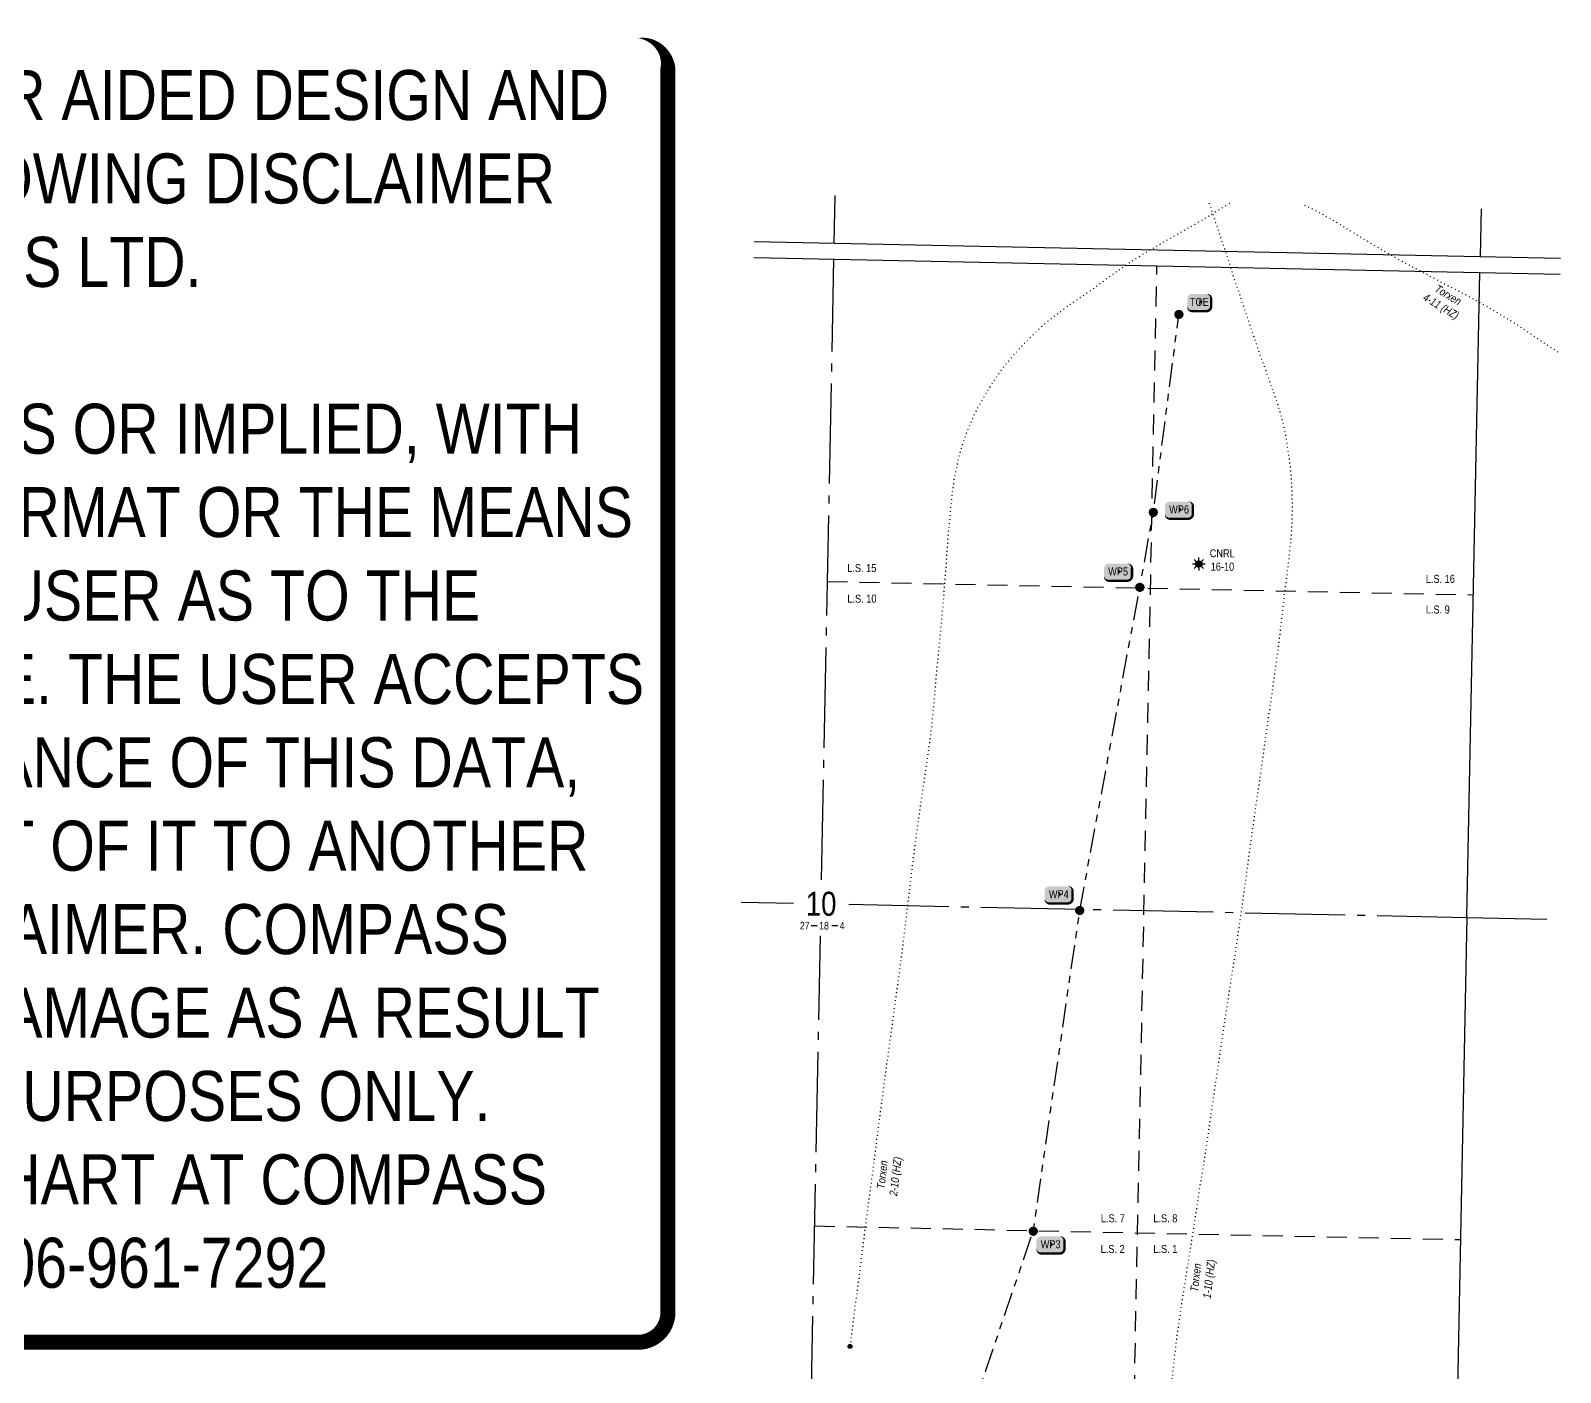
# Model space of a CAD drawing. Extents: x 394466 to 399520, y 5681617 to 5684439.
# Drawn here: x 397609 to 399520, y 5682763 to 5684439 of the extents above; entities that cross this region are included whole.
import ezdxf
from ezdxf.enums import TextEntityAlignment as Align

# ---------------------------------------------------------------- set-up
doc = ezdxf.new("R2010")
doc.units = 0
doc.header["$LTSCALE"] = 5
for name, pattern in [('foc-DOT', [1, 0.2, -0.8]), ('foc-DRILLPATH', [14.75, 6, -1.75, 1.75, -1.75, 1.75, -1.75]), ('foc-LSD', [8, 5, -3]), ('foc-QUARTERLINE', [33, 25, -3, 2, -3])]:
    doc.linetypes.add(name, pattern=pattern)
for name, color, linetype in [('10', 1, 'Continuous'), ('9', 3, 'Continuous'), ('ABADATA-DRILL', 8, 'foc-DOT'), ('ABADATA-DRILL-T', 8, 'Continuous'), ('AS-OWNER', 7, 'Continuous'), ('DRILL-T', 8, 'Continuous'), ('L-MON', 1, 'Continuous'), ('L-QSEC', 8, 'foc-QUARTERLINE'), ('L-SEC', 7, 'Continuous'), ('L-SECLBL', 7, 'Continuous'), ('L-SECTION-LSD', 7, 'foc-LSD'), ('P-PDRILLPATH', 12, 'foc-DRILLPATH')]:
    doc.layers.add(name, color=color, linetype=linetype)
doc.layers.add('DISCLAIMER', color=7, linetype='Continuous', plot=False)
doc.styles.add('100L', font='ARIALN.TTF', dxfattribs={"height": 11})
doc.styles.add('80', font='ARIALN.TTF', dxfattribs={"height": 10})
doc.styles.add('80L', font='ARIALN.TTF', dxfattribs={"height": 10})
doc.styles.add('SIMPLEX', font='ARIALN.TTF')

# ---------------------------------------------------------------- blocks, each defined once
blk = doc.blocks.new('Disclaimer_Legal')
at = {"layer": 'DISCLAIMER', "color": 254, "flags": 128}
blk.add_lwpolyline([(-3612.9, -1104.6, 37.5, 37.5, 0), (4096.1, -1104.6, 37.5, 37.5, 0.414214), (4171.1, -1029.6, 37.5, 37.5, 0), (4171.1, 2078.7, 37.5, 0, 0.414214), (4096.1, 2153.7, 0, 0, 0), (-3612.9, 2153.7, 0, 0, 0.414214), (-3687.9, 2078.7, 0, 0, 0), (-3687.9, -1029.6, 0, 37.5, 0.414214)], format="xyseb", close=True, dxfattribs=at)
at = {"layer": 'DISCLAIMER', "color": 254, "insert": (241.6, 533.9), "char_height": 125, "width": 7717.568, "attachment_point": 5, "style": '80'}
blk.add_mtext('NOTICE TO THE CORPORATION, PERSON &/OR PERSONS REGARDING THIS COMPUTER AIDED DESIGN AND DRAFTING (CADD) FILES. ACCEPTANCE OF THE CADD DATA IS BASED ON THE FOLLOWING DISCLAIMER WHICH COVERS ALL CADD DATA RECIEVED FROM COMPASS GEOMATICS LTD.\\P{\\fArial Narrow|b1|i0|c0|p34;DISCLAIMER}\\PCOMPASS GEOMATICS LTD. MAKES NO REPRESENTATION OR WARRANTIES, EXPRESS OR IMPLIED, WITH RESPECT TO THE REUSE OF THE DATA PROVIDED HEREWITH, REGARDLESS OF ITS FORMAT OR THE MEANS OF ITS TRANSMISSION. THERE IS NO GUARANTEE OR REPRESENTATION TO THE USER AS TO THE ACCURACY, CURRENCY, SUITABILITY OR RELIABILITY OF THIS DATA FOR ANY PURPOSE. THE USER ACCEPTS THE DATA "AS IS", AND ASSUMES ALL RISKS ASSOCIATED WITH ITS USE. BY ACCEPTANCE OF THIS DATA, THE USER AGREES NOT TO TRANSMIT THIS DATA OR PROVIDE ACCESS OR ANY PART OF IT TO ANOTHER PARTY UNLESS THE USER SHALL INCLUDE WITH THE DATA A COPY OF THIS DISCLAIMER. COMPASS GEOMATICS LTD. ASSUMES NO RESPONSIBILITY FOR ACTUAL OR CONSEQUENTIAL DAMAGE AS A RESULT OF ANY USER\'S RELIANCE ON THIS DATA. THIS CADD FILE IS FOR ILLUSTRATION PURPOSES ONLY.\\PIF YOU REQUIRE MORE ACCURATE INFORMATION, PLEASE CONTACT DARCI ANGLEHART AT COMPASS GEOMATICS LTD. VIA EMAIL: darci.anglehart@compassgeomatics.ca OR CELL: 506-961-7292', dxfattribs=at)
blk = doc.blocks.new('*U69')
h = blk.add_hatch(color=59)
edge = h.paths.add_edge_path()
edge.add_line((-11.5, -11.5), (11.5, -11.5))
edge.add_arc((11.5, -5.5), 6, 270, 360)
edge.add_line((17.5, -5.5), (17.5, 4))
edge.add_arc((11.5, 4), 6, 0, 90)
edge.add_line((11.5, 10), (-11.5, 10))
edge.add_arc((-11.5, 4), 6, 90, 180)
edge.add_line((-17.5, 4), (-17.5, -5.5))
edge.add_arc((-11.5, -5.5), 6, 180, 270)
at = {"color": 1, "flags": 128}
blk.add_lwpolyline([(-11.5, -11.5, 3, 3, 0), (11.5, -11.5, 3, 3, 0.414214), (17.5, -5.5, 3, 3, 0), (17.5, 4, 3, 0, 0.414214), (11.5, 10, 0, 0, 0), (-11.5, 10, 0, 0, 0.414214), (-17.5, 4, 0, 0, 0), (-17.5, -5.5, 0, 3, 0.414214)], format="xyseb", close=True, dxfattribs=at)
blk.add_lwpolyline([(3.4, -0.1, 0, 7.5, 0), (0, 0, 0, 0, 0)], format="xyseb", dxfattribs=at)
at = {"color": 1, "style": '80'}
blk.add_attdef('ENTER_TEXT_001', (-36, -5), '', height=10, dxfattribs=at)
blk = doc.blocks.new('*U68')
h = blk.add_hatch(color=59)
edge = h.paths.add_edge_path()
edge.add_line((-9, -11.5), (9, -11.5))
edge.add_arc((9, -5.5), 6, 270, 360)
edge.add_line((15, -5.5), (15, 4))
edge.add_arc((9, 4), 6, 0, 90)
edge.add_line((9, 10), (-9, 10))
edge.add_arc((-9, 4), 6, 90, 180)
edge.add_line((-15, 4), (-15, -5.5))
edge.add_arc((-9, -5.5), 6, 180, 270)
at = {"color": 1, "flags": 128}
blk.add_lwpolyline([(-9, -11.5, 3, 3, 0), (9, -11.5, 3, 3, 0.414214), (15, -5.5, 3, 3, 0), (15, 4, 3, 0, 0.414214), (9, 10, 0, 0, 0), (-9, 10, 0, 0, 0.414214), (-15, 4, 0, 0, 0), (-15, -5.5, 0, 3, 0.414214)], format="xyseb", close=True, dxfattribs=at)
blk.add_lwpolyline([(3.4, -0.1, 0, 7.5, 0), (0, 0, 0, 0, 0)], format="xyseb", dxfattribs=at)
at = {"color": 1, "style": '80'}
blk.add_attdef('ENTER_TEXT_001', (-36, -5), '', height=10, dxfattribs=at)
blk = doc.blocks.new('L-SECLBL')
at = {"layer": '9', "color": 7}
for p, q in [((-5.1, -27.8), (-12.3, -27.8)), ((20.7, -27.8), (13.5, -27.8))]:
    blk.add_line(p, q, dxfattribs=at)
at = {"layer": '10', "color": 2, "style": 'SIMPLEX'}
blk.add_attdef('SEC', text='', height=30, dxfattribs=at).set_placement((0, 0), align=Align.MIDDLE)
at = {"layer": '10', "color": 5, "style": '80L'}
blk.add_attdef('TWP', text='', height=9.5, dxfattribs=at).set_placement((-14.4, -27.4), align=Align.MIDDLE_RIGHT)
blk.add_attdef('RGE', text='', height=9.5, dxfattribs=at).set_placement((3.6, -27.4), align=Align.MIDDLE_CENTER)
blk.add_attdef('MER', text='', height=9.5, dxfattribs=at).set_placement((23.2, -27.4), align=Align.MIDDLE_LEFT)
blk = doc.blocks.new('BH-Existing')
at = {"layer": 'ABADATA-DRILL-T'}
h = blk.add_hatch(color=256, dxfattribs=at)
h.dxf.hatch_style = 1
edge = h.paths.add_edge_path()
edge.add_arc((0, 0), 0.5, 0, 360)
blk.add_circle((0, 0), 0.5, dxfattribs=at)
blk = doc.blocks.new('GAS')
h = blk.add_hatch(color=255)
h.dxf.hatch_style = 1
edge = h.paths.add_edge_path()
edge.add_arc((0, 0), 0.9, 0, 360)
for p, q in [((-0.81, 0), (-1.62, 0)), ((-0.57, 0.57), (-1.14, 1.14)), ((0, 0.81), (0, 1.62)), ((0.57, 0.57), (1.14, 1.14)), ((1.62, 0), (0.81, 0)), ((-0.57, -0.57), (-1.14, -1.14)), ((0, -0.81), (0, -1.62)), ((1.14, -1.14), (0.57, -0.57))]:
    blk.add_line(p, q)
blk.add_circle((0, 0), 0.8)
blk = doc.blocks.new('plbh')
at = {"layer": 'L-MON'}
h = blk.add_hatch(color=255, dxfattribs=at)
h.dxf.hatch_style = 1
edge = h.paths.add_edge_path()
edge.add_arc((0, 0), 1.16, 0, 360)
h = blk.add_hatch(color=256, dxfattribs=at)
h.dxf.hatch_style = 1
h.paths.add_polyline_path([(-0.96, 0, 1), (0.96, 0, 1)])
h.paths.add_polyline_path([(0.91, 0, -1), (-0.91, 0, -1)], flags=16)
h.paths.add_polyline_path([(0.45, 0, -1), (-0.45, 0, -1)], flags=0)
h = blk.add_hatch(color=256, dxfattribs=at)
h.dxf.hatch_style = 1
h.paths.add_polyline_path([(-0.45, 0, 1), (0.45, 0, 1)])
h.paths.add_polyline_path([(0.4, 0, -1), (-0.4, 0, -1)], flags=16)
at = {"layer": 'L-MON', "color": 240}
for radius in [0.96, 0.91, 0.45, 0.4]:
    blk.add_circle((0, 0), radius, dxfattribs=at)

msp = doc.modelspace()

# ---------------------------------------------------------------- linework, layer by layer
at = {"layer": 'L-QSEC'}
for p, q in [((398612.539, 5684173.914), (398613.728, 5684233.587)), ((398596.702, 5683378.745), (398612.139, 5684153.809)), ((398496.168, 5683350.865), (398561.591, 5683349.489)), ((398630.829, 5683348.032), (399402.896, 5683331.791)), ((399402.896, 5683331.791), (399502.833, 5683329.688)), ((398580.071, 5682543.716), (398595.309, 5683308.788))]:
    msp.add_line(p, q, dxfattribs=at)
at = {"layer": 'L-SEC'}
for p, q in [((399420.615, 5684216.913), (399419.414, 5684157.24)), ((398512.601, 5684175.979), (399519.588, 5684155.17)), ((399402.906, 5683332.286), (399387.158, 5682556.433))]:
    msp.add_line(p, q, dxfattribs=at)
at = {"layer": 'L-SECTION-LSD'}
for p, q in [((398983.31, 5682535.083), (399015.574, 5684145.472)), ((398604.122, 5683751.286), (399410.957, 5683734.71)), ((398588.088, 5682946.239), (399394.728, 5682929.368))]:
    msp.add_line(p, q, dxfattribs=at)

# ---------------------------------------------------------------- block references
at = {"xscale": 0.5, "yscale": 0.5, "zscale": 0.5}
msp.add_blockref('Disclaimer_Legal', (396319.212, 5683353.241), dxfattribs=at)
at = {"layer": 'ABADATA-DRILL-T', "xscale": 4.996249997975474, "yscale": 4.996249997975474, "zscale": 4.996249997975474}
msp.add_blockref('BH-Existing', (398632.216, 5682795.713), dxfattribs=at)
at = {"layer": 'AS-OWNER'}
ref = msp.add_blockref('*U68', (399068.398, 5684100.547), dxfattribs=dict(at, xscale=0.9992499995950949, yscale=0.9992499995950949, zscale=0.9992499995950949))
ref.add_attrib('ENTER_TEXT_001', 'TOE', (399056.793, 5684095.547), dxfattribs={"layer": '0', "color": 1, "height": 9.9925, "style": '80'})
ref = msp.add_blockref('*U69', (399043.107, 5683841.203), dxfattribs=dict(at, xscale=0.9992499995950949, yscale=0.9992499995950949, zscale=0.9992499995950949))
ref.add_attrib('ENTER_TEXT_001', 'WP6', (399030.899, 5683836.271), dxfattribs={"layer": '0', "color": 1, "height": 9.9925, "style": '80'})
ref = msp.add_blockref('*U69', (398966.955, 5683763.736), dxfattribs=dict(at, xscale=0.9992499995950949, yscale=0.9992499995950949, zscale=0.9992499995950949))
ref.add_attrib('ENTER_TEXT_001', 'WP5', (398954.713, 5683758.825), dxfattribs={"layer": '0', "color": 1, "height": 9.9925, "style": '80'})
ref = msp.add_blockref('*U69', (398892.792, 5683360.664), dxfattribs=dict(at, xscale=0.9992499995950949, yscale=0.9992499995950949, zscale=0.9992499995950949))
ref.add_attrib('ENTER_TEXT_001', 'WP4', (398880.594, 5683355.668), dxfattribs={"layer": '0', "color": 1, "height": 9.9925, "style": '80'})
ref = msp.add_blockref('*U69', (398882.618, 5682923.331), dxfattribs=dict(at, xscale=0.9992499995950949, yscale=0.9992499995950949, zscale=0.9992499995950949))
ref.add_attrib('ENTER_TEXT_001', 'WP3', (398870.41, 5682918.399), dxfattribs={"layer": '0', "color": 1, "height": 9.9925, "style": '80'})
at = {"layer": 'L-MON', "xscale": 4.997959999999999, "yscale": 4.997959999999999, "zscale": 4.997959999999999}
for p in [(399043.042, 5684084.916), (399011.1, 5683837.625), (398994.23, 5683743.991), (398919.167, 5683340.313), (398861.044, 5682939.629)]:
    msp.add_blockref('plbh', p, dxfattribs=at)
at = {"layer": 'L-SECLBL', "xscale": 0.99959203, "yscale": 0.99959203, "zscale": 0.99959203}
msp.add_blockref('L-SECLBL', (398596.105, 5683348.763), dxfattribs=at).add_auto_attribs({'SEC': '10', 'TWP': '27', 'RGE': '18', 'MER': '4'})

# ---------------------------------------------------------------- texts
at = {"layer": 'DRILL-T', "char_height": 9.99592, "attachment_point": 1, "style": '80L', "bg_fill": 3, "box_fill_scale": 1.15, "bg_fill_color": 256, "bg_fill_true_color": 256, "bg_fill_transparency": 0}
for s, width, gutter_width, insert, rotation in [('\\pi7.2534;{\\fArial Narrow|b0|i1|c0|p34;Torxen\\P\\pi0.32237;4-11 (HZ)}', 48.44243, 50.018, (399360.492, 5684126.484), 328.808078), ('\\pi0.32901;CNRL\\P\\pi1.6757;16-10', 30.84352, 50.02, (399081.29, 5683791.607), 359.534383), ('\\pi7.2534;{\\fArial Narrow|b0|i1|c0|p34;Torxen\\P\\pi0.39738;2-10 (HZ)}', 48.44243, 50.018, (398664.528, 5682986.064), 83.298967), ('\\pi7.2534;{\\fArial Narrow|b0|i1|c0|p34;Torxen\\P\\pi0.90876;1-10 (HZ)}', 48.44243, 50.018, (399056.169, 5682857.475), 83.298967)]:
    msp.add_mtext_dynamic_manual_height_columns(s, width=width, gutter_width=gutter_width, heights=[0], dxfattribs=dict(at, insert=insert, rotation=rotation))

# ---------------------------------------------------------------- next in the draw order: linework, layer by layer
at = {"layer": 'ABADATA-DRILL', "flags": 128}
for points in [[(399106.051, 5684223.413), (399104.373, 5684222.301), (399099.432, 5684219.18), (399093.757, 5684215.792), (399087.384, 5684212.049), (399080.624, 5684207.893), (399073.478, 5684203.455), (399057.407, 5684194.124), (399048.581, 5684189.169), (399039.511, 5684183.969), (399030.096, 5684178.545), (399020.237, 5684172.941), (399009.964, 5684167.095), (398999.615, 5684160.95), (398989.301, 5684154.545), (398979.034, 5684147.959), (398958.588, 5684133.755), (398948.4, 5684126.158), (398938.081, 5684118.503), (398927.486, 5684111.013), (398919.46, 5684105.553), (398907.008, 5684097.2), (398902.15, 5684093.687), (398895.004, 5684088.229), (398887.007, 5684082.238), (398879.91, 5684076.709), (398873.056, 5684070.885), (398865.695, 5684064.122), (398859.184, 5684057.922), (398852.057, 5684050.904), (398845.534, 5684044.074), (398839.219, 5684037.16), (398833.041, 5684030.113), (398827.232, 5684023.009), (398821.517, 5684015.583), (398815.979, 5684008.024), (398810.688, 5684000.29), (398805.614, 5683992.422), (398800.717, 5683984.44), (398796.048, 5683976.314), (398791.626, 5683968.053), (398787.441, 5683959.657), (398783.505, 5683951.157), (398779.835, 5683942.531), (398776.483, 5683933.769), (398773.389, 5683924.922), (398770.603, 5683915.968), (398768.126, 5683906.919), (398765.897, 5683897.825), (398763.927, 5683888.676), (398762.265, 5683879.461), (398760.923, 5683870.189), (398759.72, 5683860.895), (398758.647, 5683851.588), (398757.733, 5683842.268), (398756.829, 5683832.928), (398755.905, 5683823.598), (398755.021, 5683814.268), (398754.267, 5683804.924), (398753.623, 5683795.579), (398753.009, 5683786.223), (398752.395, 5683776.877), (398751.76, 5683767.522), (398751.044, 5683758.058), (398750.288, 5683748.615), (398749.572, 5683739.171), (398748.816, 5683729.728), (398747.999, 5683720.276), (398747.183, 5683710.824), (398745.347, 5683691.215), (398743.505, 5683672.335), (398741.653, 5683653.466), (398739.861, 5683634.565), (398738.401, 5683617.797), (398736.783, 5683599.133), (398735.026, 5683580.482), (398732.959, 5683561.866), (398730.483, 5683543.299), (398727.838, 5683524.745), (398725.163, 5683506.192), (398722.368, 5683487.661), (398719.643, 5683469.119), (398714.396, 5683431.191), (398711.916, 5683412.383), (398709.525, 5683393.535), (398707.323, 5683374.662), (398705.091, 5683355.78), (398702.809, 5683336.899), (398700.618, 5683318.036), (398698.285, 5683299.116), (398695.904, 5683280.247), (398693.433, 5683261.42), (398690.803, 5683242.616), (398688.132, 5683223.803), (398685.622, 5683205.006), (398683.172, 5683186.189), (398680.552, 5683167.434), (398677.952, 5683148.629), (398675.432, 5683129.823), (398672.921, 5683110.987), (398670.421, 5683092.17), (398667.87, 5683073.374), (398665.47, 5683054.576), (398663.129, 5683035.746), (398660.788, 5683016.896), (398658.278, 5682998.07), (398655.677, 5682979.255), (398653.137, 5682960.439), (398650.716, 5682941.601), (398646.044, 5682903.941), (398643.673, 5682885.102), (398641.212, 5682866.274), (398638.632, 5682847.469), (398636.162, 5682828.652), (398633.851, 5682809.812), (398632.213, 5682795.717)], [(399080.654, 5684223.938), (399080.975, 5684223.204), (399081.858, 5684220.817), (399082.784, 5684218.12), (399083.814, 5684215.09), (399084.988, 5684211.738), (399086.236, 5684208.094), (399087.517, 5684204.139), (399088.894, 5684199.923), (399090.374, 5684195.395), (399091.958, 5684190.545), (399093.597, 5684185.443), (399095.282, 5684180.121), (399097.142, 5684174.576), (399099.217, 5684168.746), (399101.357, 5684162.715), (399103.491, 5684156.354), (399105.542, 5684149.795), (399107.578, 5684143.037), (399109.74, 5684136.056), (399112.117, 5684128.86), (399114.692, 5684121.521), (399117.351, 5684113.89), (399119.986, 5684106.06), (399122.638, 5684098.089), (399125.397, 5684089.986), (399128.204, 5684081.723), (399130.987, 5684073.29), (399133.847, 5684064.715), (399136.766, 5684056.07), (399139.054, 5684049.386), (399139.763, 5684047.362), (399142.82, 5684038.624), (399145.906, 5684029.825), (399149.072, 5684021.044), (399151.007, 5684015.737), (399155.787, 5684002.586), (399158.252, 5683995.768), (399161.448, 5683987.007), (399164.551, 5683978.058), (399167.383, 5683969.074), (399170.044, 5683960.003), (399172.434, 5683950.928), (399174.513, 5683941.789), (399176.36, 5683932.495), (399177.935, 5683923.146), (399179.32, 5683913.79), (399180.617, 5683904.527), (399181.773, 5683895.236), (399182.697, 5683885.81), (399183.372, 5683876.408), (399183.888, 5683867.11), (399184.223, 5683857.736), (399184.368, 5683848.365), (399184.333, 5683838.997), (399184.143, 5683829.353), (399183.856, 5683819.871), (399183.242, 5683810.505), (399182.448, 5683801.183), (399181.582, 5683791.742), (399180.536, 5683782.314), (399179.43, 5683772.898), (399178.305, 5683763.472), (399177.13, 5683754.078), (399175.934, 5683744.673), (399174.699, 5683735.25), (399173.596, 5683725.963), (399172.562, 5683716.626), (399171.487, 5683707.239), (399170.403, 5683697.932), (399169.358, 5683688.515), (399168.276, 5683679.298), (399167.051, 5683669.904), (399165.836, 5683660.49), (399164.563, 5683651.198), (399163.252, 5683642.015), (399161.979, 5683632.732), (399160.66, 5683623.151), (399159.417, 5683613.847), (399158.102, 5683604.465), (399156.665, 5683594.955), (399155.303, 5683585.714), (399153.97, 5683576.442), (399152.544, 5683566.973), (399151.177, 5683557.472), (399149.957, 5683547.858), (399148.622, 5683537.946), (399147.291, 5683528.744), (399145.953, 5683519.213), (399144.615, 5683509.691), (399143.27, 5683500.3), (399141.822, 5683490.73), (399140.462, 5683481.619), (399139.154, 5683472.027), (399137.844, 5683462.425), (399136.542, 5683453.183), (399135.14, 5683443.902), (399133.737, 5683434.612), (399132.473, 5683425.299), (399131.22, 5683416.026), (399130.007, 5683406.731), (399128.854, 5683397.436), (399127.621, 5683388.123), (399126.348, 5683378.84), (399124.985, 5683369.568), (399123.633, 5683360.307), (399122.43, 5683351.003), (399121.216, 5683341.709), (399119.834, 5683332.418), (399118.491, 5683323.156), (399117.198, 5683313.874), (399115.785, 5683304.584), (399114.402, 5683295.283), (399113.07, 5683286.041), (399111.667, 5683276.771), (399110.255, 5683267.521), (399108.783, 5683258.272), (399107.281, 5683249.004), (399105.799, 5683239.775), (399104.396, 5683230.494), (399102.983, 5683221.224), (399101.552, 5683211.984), (399100.129, 5683202.714), (399098.716, 5683193.444), (399097.344, 5683184.183), (399096.001, 5683174.912), (399094.639, 5683165.631), (399093.296, 5683156.369), (399092.023, 5683147.086), (399090.661, 5683137.815), (399089.218, 5683128.556), (399087.786, 5683119.306), (399086.423, 5683110.015), (399085.08, 5683100.733), (399084.309, 5683095.599), (399083.016, 5683086.317), (399081.745, 5683077.114), (399080.382, 5683067.843), (399079.01, 5683058.572), (399077.597, 5683049.312), (399076.225, 5683040.061), (399074.912, 5683030.779), (399073.48, 5683021.499), (399071.958, 5683012.261), (399070.326, 5683003.025), (399068.774, 5682993.798), (399067.401, 5682984.517), (399065.999, 5682975.236), (399064.616, 5682965.966), (399063.263, 5682956.694), (399061.861, 5682947.434), (399060.408, 5682938.165), (399058.927, 5682928.936), (399057.454, 5682919.677), (399055.932, 5682910.439), (399054.36, 5682901.172), (399052.888, 5682891.933), (399051.555, 5682882.641), (399050.192, 5682873.37), (399048.651, 5682864.142), (399047.099, 5682854.905), (399045.696, 5682845.625), (399044.363, 5682836.333), (399043.05, 5682827.041), (399041.747, 5682817.758), (399040.374, 5682808.467), (399039.221, 5682799.162), (399038.168, 5682789.865), (399037.074, 5682780.559), (399036.101, 5682771.26), (399035.108, 5682761.961), (399034.104, 5682752.633), (399033.101, 5682743.335), (399032.087, 5682734.007), (399031.133, 5682724.658), (399030.199, 5682715.338), (399029.215, 5682706.02), (399028.182, 5682696.712), (399027.158, 5682687.374), (399026.094, 5682678.057), (399025.043, 5682668.83), (399023.91, 5682659.534), (399022.666, 5682650.221), (399021.383, 5682640.938), (399020.07, 5682631.646), (399018.887, 5682622.361), (399017.75, 5682613.376), (399015.628, 5682598.541)], [(399200.047, 5684221.471), (399204.363, 5684219.393), (399211.877, 5684215.586), (399219.496, 5684211.586), (399227.161, 5684207.356), (399234.801, 5684202.886), (399242.43, 5684198.327), (399250.027, 5684193.688), (399257.623, 5684189.019), (399265.26, 5684184.389), (399272.937, 5684179.769), (399280.634, 5684175.158), (399288.332, 5684170.537), (399296.069, 5684165.925), (399303.827, 5684161.343), (399311.617, 5684156.851), (399319.459, 5684152.507), (399327.334, 5684148.252), (399335.18, 5684144.088), (399343.056, 5684139.944), (399350.923, 5684135.8), (399358.799, 5684131.635), (399366.685, 5684127.461), (399374.582, 5684123.316), (399382.459, 5684119.231), (399390.387, 5684115.126), (399398.313, 5684110.98), (399406.308, 5684106.733), (399414.33, 5684102.366), (399422.36, 5684097.888), (399424.001, 5684096.966), (399430.407, 5684093.291), (399438.432, 5684088.563), (399446.455, 5684083.726), (399449.716, 5684081.752), (399460.81, 5684074.995), (399465.186, 5684072.299), (399473.003, 5684067.156), (399480.805, 5684061.763), (399488.528, 5684056.452), (399496.313, 5684051.22), (399504.229, 5684046.005), (399512.206, 5684040.868), (399517.204, 5684037.703)]]:
    msp.add_lwpolyline(points, dxfattribs=at)
at = {"layer": 'L-SEC'}
for p, q in [((398512.201, 5684155.875), (399519.18, 5684135.065)), ((399402.906, 5683332.286), (399419.009, 5684137.135))]:
    msp.add_line(p, q, dxfattribs=at)
at = {"layer": 'P-PDRILLPATH', "flags": 128}
msp.add_lwpolyline([(398246.642, 5682123.484), (398375.711, 5682320.131), (398575.287, 5682452.834), (398724.971, 5682540.614), (398861.044, 5682939.629), (398919.167, 5683340.313), (398994.23, 5683743.991), (399011.1, 5683837.625), (399043.042, 5684084.916)], dxfattribs=at)

# ---------------------------------------------------------------- next in the draw order: block references
at = {"layer": 'ABADATA-DRILL-T', "color": 6, "xscale": 4.996249997975471, "yscale": 4.996249997975471, "zscale": 4.996249997975471}
msp.add_blockref('GAS', (399067.912, 5683773.11), dxfattribs=at)

# ---------------------------------------------------------------- next in the draw order: texts
at = {"layer": 'L-SECTION-LSD', "insert": (399351.465, 5683721.334), "char_height": 10, "attachment_point": 1, "style": '100L', "bg_fill": 3, "box_fill_scale": 1.5, "bg_fill_color": 256, "bg_fill_transparency": 0}
msp.add_mtext_dynamic_manual_height_columns('L.S. 9', width=30.52728, gutter_width=55, heights=[0], dxfattribs=at)

# ---------------------------------------------------------------- next in the draw order: texts
at = {"layer": 'L-SECTION-LSD', "char_height": 10, "attachment_point": 1, "style": '100L', "bg_fill": 3, "box_fill_scale": 1.5, "bg_fill_color": 256, "bg_fill_transparency": 0}
for s, width, insert in [('\\pi1.8458;L.S. 15', 36.85945, (398626.91, 5683773.107)), ('L.S. 16', 36.94144, (399351.465, 5683759.618)), ('\\pi2.0291;L.S. 10', 36.95405, (398626.91, 5683734.823)), ('\\pi2.3061;L.S. 7', 30.88047, (398943.214, 5682960.841)), ('L.S. 8', 30.40114, (399011.174, 5682960.841)), ('\\pi2.1405;L.S. 2', 30.65342, (398943.214, 5682922.556)), ('L.S. 1', 29.99119, (399011.174, 5682922.556))]:
    msp.add_mtext_dynamic_manual_height_columns(s, width=width, gutter_width=55, heights=[0], dxfattribs=dict(at, insert=insert))

doc.saveas('drawing.dxf')
